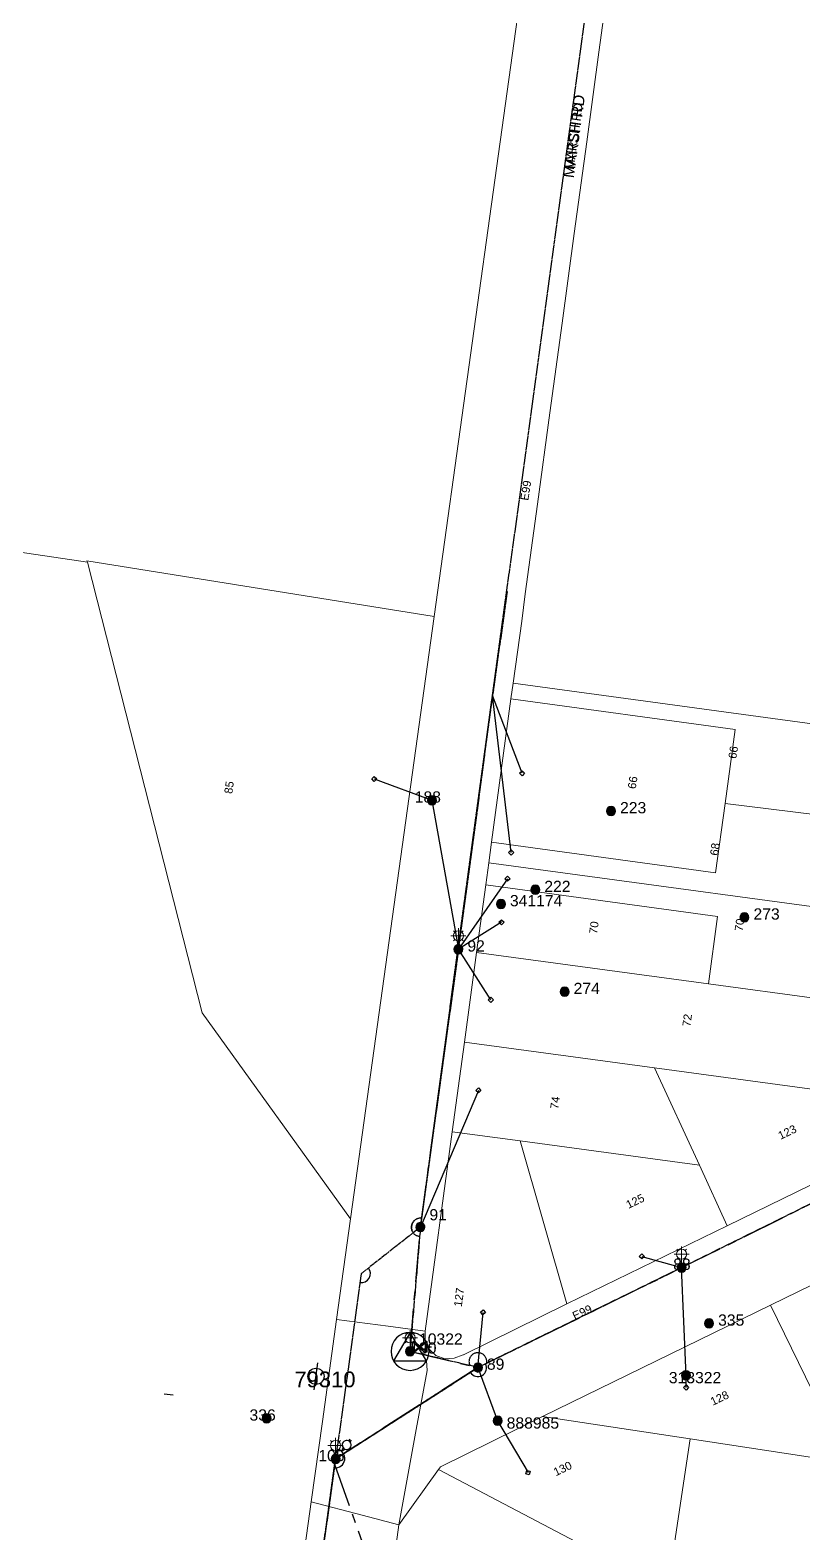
# Model space of a CAD drawing. Header units: metres. Extents: x 277548 to 280124, y 6243677 to 6246862.
# Drawn here: x 278435.7 to 278607.5, y 6245451.4 to 6245785.6 of the extents above; entities that cross this region are included whole.
import ezdxf
from ezdxf.enums import TextEntityAlignment as Align

# ---------------------------------------------------------------- set-up
doc = ezdxf.new("R2010")
doc.units = ezdxf.units.M
for name, pattern in [('Cable Exist OH', [1, 1, 0]), ('DASHED', [0.75, 0.5, -0.25]), ('IECLCENT', [15.5, 9.5, -2, 2, -2])]:
    doc.linetypes.add(name, pattern=pattern)
doc.layers.get('0').update_dxf_attribs({"color": 6})
doc.layers.add('Cadastre Land Parcels_SP_EXT', color=9, linetype='Continuous', lineweight=5)
doc.layers.add('Cadastre Roads_SP_EXT', color=94, linetype='Continuous', lineweight=15)
for name, color, linetype in [('Equip_LV_EXT', 7, 'Continuous'), ('Equip_SP_HV_EXT', 7, 'Continuous'), ('Equip_SP_LV_EXT', 7, 'Continuous'), ('Equip_SP_SL_EXT', 7, 'Continuous'), ('Mains_LV_EXT', 7, 'Continuous'), ('Mains_SL_EXT', 7, 'Continuous'), ('Mains_TR_EXT', 7, 'Continuous'), ('Mains_TR_HV_EXT', 7, 'Continuous'), ('Notes_HV_MISC', 7, 'Continuous'), ('Notes_LV_MISC', 7, 'Continuous'), ('Services_SP_EXT', 7, 'Continuous'), ('Sub_SP_TR_HV_LV_EXT', 7, 'Continuous'), ('SupportsOH_SP_TR_HV_LV_SL_EXT', 7, 'Continuous')]:
    doc.layers.add(name, color=color, linetype=linetype)
doc.layers.add('UNKNOWN_FEATURES', color=1, linetype='DASHED', plot=False)
doc.styles.add('HVSW_LABEL', font='arial.ttf')
doc.styles.add('POLE_LABEL', font='arial.ttf')
doc.styles.get("Standard").update_dxf_attribs({"font": 'arial.ttf'})

# ---------------------------------------------------------------- blocks, each defined once
blk = doc.blocks.new('SUB_POLE_EXT')
blk.add_wipeout([(0, 4.22), (0.42, 4.2), (0.83, 4.14), (1.21, 4.05), (1.62, 3.9), (1.99, 3.72), (2.35, 3.51), (2.68, 3.26), (2.99, 2.99), (3.28, 2.66), (3.52, 2.34), (3.76, 1.92), (3.9, 1.62), (4.04, 1.23), (4.18, 0.63), (4.22, 0), (4.18, -0.61), (4.06, -1.15), (3.9, -1.62), (3.58, -2.24), (3.22, -2.73), (2.97, -3.01), (2.68, -3.26), (2.36, -3.5), (2, -3.72), (1.64, -3.89), (1.25, -4.03), (0.82, -4.14), (0.42, -4.2), (0, -4.22), (-0.41, -4.2), (-0.8, -4.15), (-1.21, -4.05), (-1.62, -3.9), (-1.99, -3.73), (-2.35, -3.51), (-2.68, -3.26), (-2.96, -3.02), (-3.23, -2.72), (-3.51, -2.35), (-3.71, -2.01), (-3.91, -1.6), (-4.05, -1.21), (-4.16, -0.76), (-4.22, -0.14), (-4.21, 0.39), (-4.14, 0.83), (-4.03, 1.27), (-3.9, 1.63), (-3.71, 2.02), (-3.5, 2.37), (-3.28, 2.67), (-2.99, 2.99), (-2.68, 3.27), (-2.33, 3.52), (-1.98, 3.73), (-1.63, 3.9), (-1.2, 4.05), (-0.78, 4.15), (-0.4, 4.21)])
blk.add_line((2.16, 0.48), (2.16, 0.48, 0))
blk.add_lwpolyline([(-4.22, 0, 1), (4.22, 0, 1)], format="xyb", close=True)
blk.add_lwpolyline([(2.14, 0.52), (0, 4.22), (-3.66, -2.11), (3.66, -2.11)], close=True)
for tag, height, flags, p in [('STREET_CODE', 0.2, 9, (1.5, 0)), ('ASSET_NUM', 2.5, 8, (2, 2)), ('CONSTRUCTED_VOLTAGE', 0.2, 9, (1.5, -0.2)), ('OPERATING_VOLTAGE', 0.2, 9, (1.5, -0.6)), ('OPERATED_BY', 0.2, 9, (1.5, -0.8)), ('ORIENTATION', 0.2, 9, (1.5, -1.2)), ('OWNED_BY', 0.2, 9, (1.5, -1.4)), ('SECONDARY_VOLTAGE', 0.2, 9, (1.5, -1.6)), ('STATE', 0.2, 9, (1.5, -1.8)), ('SUBSTATION_TYPE', 0.2, 9, (1.5, -2)), ('STREETNAME', 0.2, 9, (1.5, -2.8)), ('SUBURB', 0.2, 9, (1.5, -3)), ('Z', 0.2, 1, (1.5, -3.4)), ('NO_PHASES', 0.2, 9, (1.5, -0.4)), ('MAINTAINED_BY', 0.2, 9, (1.5, -1)), ('USAGE', 0.2, 9, (1.5, -2.2)), ('LEGEND', 0.2, 9, (1.5, -2.4)), ('LOCATION', 0.2, 9, (1.5, -2.6)), ('NOTES', 0.2, 9, (1.5, -3.2))]:
    blk.add_attdef(tag, text='', height=height, dxfattribs=dict(flags=flags)).set_placement(p, align=Align.MIDDLE_LEFT)
blk = doc.blocks.new('LV_OH_LINKS_OPEN_EXT')
for p, q in [((-0.17, 4.97), (-0.17, 5.46)), ((0.17, 4.97), (0.17, 5.46)), ((-0.17, 3), (-0.17, 2.5)), ((0.17, 3), (0.17, 2.5))]:
    blk.add_line(p, q)
blk.add_lwpolyline([(0, 2.99, 1), (0, 4.98, 1)], format="xyb", close=True)
at = {"flags": 9}
for tag, p in [('ACTUAL_STATUS', (0, 0)), ('CONSTRUCTED_VOLTAGE', (0, -0.2)), ('OPERATING_VOLTAGE', (0, -0.6)), ('ORIENTATION', (0, -0.8)), ('OWNED_BY', (0, -1)), ('STATE', (0, -1.2)), ('SWITCH_TYPE', (0, -1.4)), ('NO_PHASES', (0, -0.4)), ('USAGE', (0, -1.6)), ('LEGEND', (0, -1.8)), ('NOTES', (0, -2))]:
    blk.add_attdef(tag, text='', height=0.2, dxfattribs=at).set_placement(p, align=Align.MIDDLE_LEFT)
at = {"flags": 1}
blk.add_attdef('Z', (0, 0), '', height=0.2, dxfattribs=at)
blk = doc.blocks.new('LV_OH_LINKS_DISTFUSE_EXT')
for p, q in [((0, 0), (0.96, 0)), ((3.84, 0), (4.8, 0))]:
    blk.add_line(p, q)
blk.add_lwpolyline([(3.84, -1.2), (3.84, 1.2), (0.96, -1.2), (0.96, 1.2)], close=True)
at = {"flags": 9}
for tag, p in [('ACTUAL_STATUS', (0, 0)), ('CONSTRUCTED_VOLTAGE', (0, -0.2)), ('OPERATING_VOLTAGE', (0, -0.6)), ('ORIENTATION', (0, -0.8)), ('OWNED_BY', (0, -1)), ('STATE', (0, -1.2)), ('SWITCH_TYPE', (0, -1.4)), ('NO_PHASES', (0, -0.4)), ('USAGE', (0, -1.6)), ('NOTES', (0, -1.8))]:
    blk.add_attdef(tag, text='', height=0.2, dxfattribs=at).set_placement(p, align=Align.MIDDLE_LEFT)
at = {"flags": 1}
blk.add_attdef('Z', (0, 0), '', height=0.2, dxfattribs=at)
blk = doc.blocks.new('*U75')
at = {"lineweight": 15}
for p, q in [((-1.46, 5.46), (-1.06, 5.06)), ((0, 1.75), (0, 6.25)), ((1.46, 5.46), (1.06, 5.06)), ((-2.25, 4), (2.25, 4)), ((-1.46, 2.54), (-1.06, 2.94)), ((0, 0), (0, 2.5)), ((1.46, 2.54), (1.06, 2.94))]:
    blk.add_line(p, q, dxfattribs=at)
blk.add_circle((0, 4), 1.5, dxfattribs=at)
for tag, p, height, flags in [('OPERATING_VOLTAGE', (0.98, -1.65), 0.2, 9), ('ORIENTATION', (0.98, -1.85), 0.2, 9), ('OWNED_BY', (0.98, -2.05), 0.2, 9), ('STATE', (0.98, -2.25), 0.2, 9), ('CONSTRUCTED_VOLTAGE', (0.98, -0.65), 0.2, 9), ('CONTROL_TYPE', (0.98, -0.85), 0.2, 9), ('LANTERN_PURPOSE', (0.98, -1.05), 0.2, 9), ('LANTERN_TYPE', (0.98, -1.25), 0.2, 9), ('NO_PHASES', (0.98, -1.45), 0.2, 9), ('USAGE', (0.98, -2.45), 0.2, 9), ('CEXIST', (0.98, -2.65), 0.2, 9), ('CNEW', (0.98, -2.85), 0.2, 9), ('CNUMBER', (0.98, -3.05), 0.2, 9), ('CREMOVE', (0.98, -3.25), 0.2, 9), ('CREPLACE', (0.98, -3.45), 0.2, 9), ('LKINGHEIGHT', (0.98, -3.65), 0.2, 9), ('LBRACKET', (0.98, -3.85), 0.2, 9), ('LBRACKETVOCAB', (0.98, -4.05), 0.2, 9), ('LCATEGORY', (0.98, -4.25), 0.2, 9), ('LCHARGE1', (0.98, -4.45), 0.2, 9), ('LCHARGE1PERCENT', (0.98, -4.65), 0.2, 9), ('LNUMBER', (2.18, -3.25), 2.5, 8), ('LCHARGE2', (0.98, -4.85), 0.2, 9), ('LCHARGE2PERCENT', (0.98, -5.05), 0.2, 9), ('LCHARGE3', (0.98, -5.25), 0.2, 9), ('LCHARGE3PERCENT', (0.98, -5.45), 0.2, 9), ('LEXIST', (0.98, -5.65), 0.2, 9), ('LLAMP', (0.98, -5.85), 0.2, 9), ('LLAMPVOCAB', (0.98, -6.05), 0.2, 9), ('LMAST', (0.98, -6.25), 0.2, 9), ('LMASTVOCAB', (0.98, -6.45), 0.2, 9), ('LNEW', (0.98, -6.65), 0.2, 9), ('LANTNUMBER', (0.98, -6.85), 0.2, 9), ('LOUTREACH', (0.98, -7.25), 0.2, 9), ('LOUTREACHVOCAB', (0.98, -7.45), 0.2, 9), ('LRATECODE', (0.98, -7.65), 0.2, 9), ('LREMOVE', (0.98, -7.85), 0.2, 9), ('LREPLACE', (0.98, -8.05), 0.2, 9), ('LTYPE', (0.98, -8.25), 0.2, 9), ('LTYPEVOCAB', (0.98, -8.45), 0.2, 9), ('LEGEND', (0.98, -8.65), 0.2, 9), ('LOCATION', (0.98, -8.85), 0.2, 9), ('NOTES', (0.98, -9.05), 0.2, 9), ('STREETNAME', (0.98, -9.25), 0.2, 9), ('SUBURB', (0.98, -9.45), 0.2, 1)]:
    blk.add_attdef(tag, p, '', height=height, dxfattribs=dict(flags=flags))
blk = doc.blocks.new('CCP_EXT')
blk.add_wipeout([(0, 0.57), (0.57, 0), (0, -0.57), (-0.57, 0)])
blk.add_lwpolyline([(-0.57, 0), (0, 0.57), (0.57, 0), (0, -0.57), (-0.57, 0)])
at = {"flags": 1}
blk.add_attdef('Z', (0, 0), '', height=0.2, dxfattribs=at)
at = {"flags": 9}
for tag, p in [('CCP_TYPE', (0, 0)), ('CONSTRUCTED_VOLTAGE', (0, -0.2)), ('OPERATING_VOLTAGE', (0, -0.6)), ('ORIENTATION', (0, -0.8)), ('OWNED_BY', (0, -1)), ('STATE', (0, -1.8)), ('NO_PHASES', (0, -0.4)), ('USAGE', (0, -1.2)), ('LEGEND', (0, -1.4)), ('LIFE_SUPPORT', (0, -1.6)), ('NOTES', (0, -2))]:
    blk.add_attdef(tag, text='', height=0.2, dxfattribs=at).set_placement(p, align=Align.MIDDLE_LEFT)
blk = doc.blocks.new('POLE_EXT')
blk.add_hatch(color=256).paths.add_polyline_path([(-1, 0, 1), (1, 0, 1)])
blk.add_lwpolyline([(-1, 0, 1), (1, 0, 1)], format="xyb", close=True)
for tag, height, flags, p in [('pNumber', 2.5, 8, (-17.84, 2.07)), ('OWNED_BY', 0.2, 9, (1.35, -0.4)), ('SPECIAL_USE', 0.2, 9, (1.35, -0.8)), ('STATE', 0.2, 9, (1.35, -1)), ('cLV', 0.2, 9, (1.35, -1.4)), ('hDepth', 0.2, 9, (1.35, -1.6)), ('hDia', 0.2, 9, (1.35, -1.8)), ('cHV', 0.2, 9, (1.35, -2)), ('cLinedev', 0.2, 9, (1.35, -3.4)), ('PARENT', 0.2, 9, (1.35, -0.6)), ('USAGE', 0.2, 9, (1.35, -1.2)), ('LBRACKET', 0.2, 9, (1.35, -2.2)), ('LExisting', 0.2, 9, (1.35, -2.4)), ('LANTNUMBER', 0.2, 9, (1.35, -2.6)), ('LOther', 0.2, 9, (1.35, -2.8)), ('LRemove', 0.2, 9, (1.35, -3)), ('LEGEND', 0.2, 9, (1.35, -3.2)), ('pExisting', 0.2, 9, (1.35, -3.8)), ('pFooting', 0.2, 9, (1.35, -4.4)), ('pNew', 0.2, 9, (1.35, -4.6)), ('pRelocate', 0.2, 9, (1.35, -5)), ('pRemove', 0.2, 9, (1.35, -5.2)), ('pReplace', 0.2, 9, (1.35, -5.4)), ('pStay', 0.2, 9, (1.35, -5.6)), ('pType', 0.2, 9, (1.35, -5.8)), ('cspan', 0.2, 9, (1.35, -6)), ('STREETNAME', 0.2, 9, (1.35, -6.2)), ('SUBURB', 0.2, 9, (1.35, -6.4)), ('LOCATION', 0.2, 9, (1.35, -3.6)), ('PFNUMBER', 0.2, 9, (1.35, -4)), ('NEWPFNUMBER', 0.2, 9, (1.35, -4.2)), ('NOTES', 0.2, 9, (1.35, -6.6)), ('OPERATED_BY', 0.2, 9, (1.36, -7.01)), ('MAINTAINED_BY', 0.2, 9, (1.36, -6.81))]:
    blk.add_attdef(tag, text='', height=height, dxfattribs=dict(flags=flags)).set_placement(p, align=Align.MIDDLE_LEFT)
at = {"style": 'POLE_LABEL'}
for tag, height, flags, p in [('STRUCTURE_PLANT_NUMBER', 0.2, 9, (1.35, 0.03)), ('ASSET_NUM', 2.5, 8, (2, 2)), ('STREET_CODE', 0.2, 9, (1.35, -0.2))]:
    blk.add_attdef(tag, text='', height=height, dxfattribs=dict(at, flags=flags)).set_placement(p, align=Align.MIDDLE_LEFT)
at = {"flags": 1}
blk.add_attdef('Z', (1.35, -7.33), '', height=0.2, dxfattribs=at)
blk = doc.blocks.new('HV_ABS_CLOSED_EXT')
blk.add_line((-3, 6.87), (3, 6.87))
blk.add_circle((0, 6.87), 1.8)
at = {"style": 'HVSW_LABEL'}
for tag, height, flags, p in [('ASSET_NUM', 3.5, 8, (2, 2)), ('STREET_CODE', 0.2, 9, (0, -0.2))]:
    blk.add_attdef(tag, text='', height=height, dxfattribs=dict(at, flags=flags)).set_placement(p, align=Align.MIDDLE_LEFT)
at = {"flags": 1}
blk.add_attdef('Z', (0, 0), '', height=0.2, dxfattribs=at)
at = {"flags": 9}
for tag, p in [('ACTUAL_STATUS', (0, -0.4)), ('CONSTRUCTED_VOLTAGE', (0, -0.6)), ('OPERATING_VOLTAGE', (0, -1)), ('ORIENTATION', (0, -1.2)), ('OWNED_BY', (0, -1.4)), ('STATE', (0, -1.6)), ('SWITCH_TYPE', (0, -1.8)), ('STREETNAME', (0, -2.6)), ('SUBURB', (0, -2.8)), ('NO_PHASES', (0, -0.8)), ('USAGE', (0, -2)), ('LEGEND', (0, -2.2)), ('LOCATION', (0, -2.4)), ('NOTES', (0, -3))]:
    blk.add_attdef(tag, text='', height=0.2, dxfattribs=at).set_placement(p, align=Align.MIDDLE_LEFT)
blk = doc.blocks.new('End Shackle_EXT')
blk.add_wipeout([(0, 0.25), (1.81, 0.25), (1.82, -0.25), (0, -0.25)])
blk.add_line((1.81, -1), (1.81, 1))
at = {"flags": 1}
blk.add_attdef('Z', (0, 0), '', height=0.2, dxfattribs=at)
at = {"flags": 9}
for tag, p in [('CONNECTOR_TYPE', (0, 0)), ('CONSTRUCTED_VOLTAGE', (0, -0.2)), ('OPERATING_VOLTAGE', (0, -0.6)), ('ORIENTATION', (0, -0.8)), ('OWNED_BY', (0, -1)), ('STATE', (0, -1.2)), ('NO_PHASES', (0, -0.4)), ('USAGE', (0, -1.4)), ('NOTES', (0, -1.6))]:
    blk.add_attdef(tag, text='', height=0.2, dxfattribs=at).set_placement(p, align=Align.MIDDLE_LEFT)

msp = doc.modelspace()

# ---------------------------------------------------------------- linework, layer by layer
at = {"layer": 'Cadastre Land Parcels_SP_EXT', "linetype": 'Continuous'}
for points in [[(278074.37002, 6245722.69396), (278062.14001, 6245724.36504), (277792.80096, 6245761.58001), (277752.27298, 6245488.94898), (278487.77603, 6245383.72699), (278491.62601, 6245411.39497), (278498.16103, 6245458.36399), (278500.64698, 6245476.232), (278503.80602, 6245498.93004), (278506.91303, 6245521.26397), (278473.92398, 6245567.11999), (278448.41997, 6245667.26498), (278074.37002, 6245722.69396)], [(278448.30699, 6245667.60303), (278448.41997, 6245667.26498), (278473.92398, 6245567.11999), (278506.91303, 6245521.26397), (278525.49, 6245655.193), (278448.30699, 6245667.60303)], [(278640.08797, 6245607.46803), (278642.71401, 6245626.80104), (278543.03401, 6245640.34402), (278542.56204, 6245636.87599), (278592.40196, 6245630.09903), (278590.16502, 6245613.63604), (278640.08797, 6245607.46803)], [(278590.16502, 6245613.63604), (278592.40196, 6245630.09903), (278542.56204, 6245636.87599), (278538.23101, 6245605.00302), (278588.07101, 6245598.225), (278590.16502, 6245613.63604)], [(278640.08797, 6245607.46803), (278590.16502, 6245613.63604), (278588.07101, 6245598.225), (278538.23101, 6245605.00302), (278537.63503, 6245600.46803), (278637.31503, 6245586.914), (278640.08797, 6245607.46803)], [(278637.31503, 6245586.914), (278537.63503, 6245600.46803), (278536.96096, 6245595.51301), (278588.49598, 6245588.50496), (278586.45903, 6245573.52596), (278634.60401, 6245566.97901), (278636.911, 6245583.94099), (278637.31503, 6245586.914)], [(278536.96096, 6245595.51301), (278534.92401, 6245580.53303), (278586.45903, 6245573.52596), (278588.49598, 6245588.50496), (278536.96096, 6245595.51301)], [(278631.89397, 6245547.04296), (278634.60401, 6245566.97901), (278586.45903, 6245573.52596), (278534.92401, 6245580.53303), (278532.21397, 6245560.59804), (278574.504, 6245554.846), (278631.89397, 6245547.04296)], [(278544.60597, 6245538.60799), (278584.48099, 6245533.18498), (278574.504, 6245554.846), (278532.21397, 6245560.59804), (278529.50304, 6245540.66101), (278544.60597, 6245538.60799)], [(278631.89397, 6245547.04296), (278574.504, 6245554.846), (278584.48099, 6245533.18498), (278590.66498, 6245519.75198), (278630.85403, 6245539.34), (278631.89397, 6245547.04296)], [(278544.60597, 6245538.60799), (278529.50304, 6245540.66101), (278523.47001, 6245496.30002), (278523.52, 6245494.33303), (278524.30396, 6245492.35102), (278525.836, 6245490.87004), (278527.84203, 6245490.15401), (278529.96599, 6245490.33103), (278531.93996, 6245491.03699), (278531.99101, 6245491.06896), (278554.97702, 6245502.35796), (278544.60597, 6245538.60799)], [(278584.48099, 6245533.18498), (278544.60597, 6245538.60799), (278554.97702, 6245502.35796), (278590.66498, 6245519.75198), (278584.48099, 6245533.18498)], [(278644.21398, 6245462.97398), (278621.68996, 6245512.52999), (278600.29598, 6245502.08801), (278617.397, 6245467.04699), (278632.15499, 6245464.80502), (278644.21398, 6245462.97398)], [(278617.397, 6245467.04699), (278600.29598, 6245502.08801), (278549.60198, 6245477.34596), (278582.427, 6245472.35897), (278617.397, 6245467.04699)], [(278582.427, 6245472.35897), (278549.60198, 6245477.34596), (278526.92602, 6245466.10802), (278526.49699, 6245465.54402), (278577.33003, 6245438.79902), (278582.427, 6245472.35897)], [(278617.397, 6245467.04699), (278582.427, 6245472.35897), (278577.33003, 6245438.79902), (278576.38399, 6245432.56901), (278573.36398, 6245412.678), (278570.34301, 6245392.79398), (278620.07197, 6245385.23703), (278632.15499, 6245464.80502), (278617.397, 6245467.04699)], [(278577.33003, 6245438.79902), (278526.49699, 6245465.54402), (278517.63502, 6245453.27797), (278516.06897, 6245441.73104), (278576.38399, 6245432.56901), (278577.33003, 6245438.79902)]]:
    msp.add_lwpolyline(points, close=True, dxfattribs=at)
at = {"layer": 'Cadastre Roads_SP_EXT', "linetype": 'Continuous'}
for points in [[(278569.51401, 6245971.86), (278525.48997, 6245655.19303), (278506.913, 6245521.26403), (278503.80597, 6245498.93001), (278515.27697, 6245497.39596), (278523.46998, 6245496.3), (278529.50303, 6245540.66101), (278529.50303, 6245540.66101), (278532.21401, 6245560.59797), (278534.92403, 6245580.533), (278536.96098, 6245595.51301), (278537.63501, 6245600.46802), (278538.23099, 6245605.00296), (278542.56203, 6245636.87604), (278543.03403, 6245640.34398), (278545.00404, 6245654.18997), (278545.74696, 6245660.26196), (278548.45997, 6245680.17897), (278551.222, 6245700.50598), (278553.93299, 6245720.44603), (278556.64397, 6245740.386), (278559.406, 6245760.70303), (278562.12502, 6245780.67903), (278564.84396, 6245800.656)], [(278630.854, 6245539.34004), (278590.665, 6245519.75197), (278554.97703, 6245502.35804), (278531.99104, 6245491.06903), (278531.94, 6245491.03698), (278529.96601, 6245490.33097), (278527.84199, 6245490.15401), (278525.83604, 6245490.86999), (278524.30403, 6245492.35097), (278523.51996, 6245494.33299), (278523.944, 6245487.57804), (278521.53599, 6245474.48203), (278517.635, 6245453.27797), (278526.49701, 6245465.54399), (278526.926, 6245466.108), (278549.60203, 6245477.34597), (278600.29598, 6245502.088), (278600.29598, 6245502.088), (278621.68999, 6245512.52998)]]:
    msp.add_lwpolyline(points, dxfattribs=at)
msp.add_lwpolyline([(278517.635, 6245453.27797), (278509.522, 6245455.39704), (278498.16102, 6245458.36403), (278491.62604, 6245411.395), (278503.20399, 6245409.31504), (278511.47302, 6245407.83), (278513.36603, 6245421.79), (278516.06898, 6245441.73102), (278517.635, 6245453.27797)], close=True, dxfattribs=at)
at = {"layer": 'Mains_SL_EXT', "linetype": 'Cable Exist OH'}
for points in [[(278678.87192, 6245558.6436), (278635.36505, 6245537.57309), (278580.50963, 6245510.42866)], [(278503.57895, 6245467.89091), (278494.22453, 6245400.75751)]]:
    msp.add_lwpolyline(points, dxfattribs=at)
at = {"layer": 'Mains_TR_HV_EXT', "linetype": 'Cable Exist OH'}
msp.add_lwpolyline([(278522.44736, 6245519.44599), (278509.29619, 6245509.08708)], dxfattribs=at)
at = {"layer": 'Notes_HV_MISC', "linetype": 'Cable Exist OH'}
for points in [[(278509.30094, 6245509.09083), (278506.02729, 6245485.33383)], [(278506.02729, 6245485.33383), (278503.57895, 6245467.89091)], [(278499.42818, 6245438.1027), (278503.57895, 6245467.89091)]]:
    msp.add_lwpolyline(points, dxfattribs=at)
at = {"layer": 'Notes_HV_MISC', "linetype": 'Continuous'}
for points in [[(278509.03143, 6245507.13459, 0.686194888), (278510.88153, 6245510.33578)], [(278533.56019, 6245487.15488, 0.984618739), (278536.90813, 6245489.05026)], [(278503.30533, 6245465.92682, 0.978720528), (278503.88169, 6245470.04766)]]:
    msp.add_lwpolyline(points, format="xyb", dxfattribs=at)
at = {"layer": 'Notes_LV_MISC', "linetype": 'IECLCENT'}
for points in [[(278522.44736, 6245519.44599), (278530.88212, 6245581.20475)], [(278580.50963, 6245510.42866), (278635.36505, 6245537.57309)], [(278503.57895, 6245467.89091), (278494.2322, 6245400.81307)], [(278503.38759, 6245466.50271), (278511.97809, 6245442.37426)]]:
    msp.add_lwpolyline(points, dxfattribs=at)
for points in [[(278522.70967, 6245521.38153, 1.02179422), (278522.16356, 6245517.41848)], [(278537.15084, 6245489.13558, 1.416100388), (278533.46109, 6245488.64422)]]:
    msp.add_lwpolyline(points, format="xyb", dxfattribs=at)
at = {"layer": 'UNKNOWN_FEATURES'}
msp.add_lwpolyline([(278522.72459, 6245521.46191, 0.645180515), (278520.89484, 6245518.19345)], format="xyb", dxfattribs=at)

# ---------------------------------------------------------------- block references
at = {"layer": 'Equip_SP_HV_EXT'}
ref = msp.add_blockref('HV_ABS_CLOSED_EXT', (278506.02729, 6245485.33384), dxfattribs=dict(at, rotation=82.15415503246138))
ref.add_attrib('ASSET_NUM', '79310', dxfattribs={"layer": '0', "height": 3.5, "style": 'HVSW_LABEL'}).set_placement((278508.02729, 6245485.58384), align=Align.MIDDLE_RIGHT)
at = {"layer": 'Equip_SP_LV_EXT', "rotation": 321.618360638327}
msp.add_blockref('LV_OH_LINKS_OPEN_EXT', (278503.579, 6245467.89086), dxfattribs=at)
at = {"layer": 'Equip_SP_SL_EXT', "xscale": 0.75, "yscale": 0.75, "zscale": 0.75}
for p in [(278530.88217, 6245581.20478), (278580.5097, 6245510.42874), (278503.57893, 6245467.89101)]:
    msp.add_blockref('*U75', p, dxfattribs=at)
at = {"layer": 'SupportsOH_SP_TR_HV_LV_SL_EXT'}
ref = msp.add_blockref('POLE_EXT', (278525.00702, 6245614.32596), dxfattribs=at)
ref.add_attrib('ASSET_NUM', '188', dxfattribs={"layer": '0', "height": 2.5, "style": 'POLE_LABEL'}).set_placement((278527.00702, 6245615.07596), align=Align.MIDDLE_RIGHT)
ref = msp.add_blockref('POLE_EXT', (278564.82101, 6245611.94802), dxfattribs=at)
ref.add_attrib('ASSET_NUM', '223', dxfattribs={"layer": '0', "height": 2.5, "style": 'POLE_LABEL'}).set_placement((278566.82101, 6245612.69802), align=Align.MIDDLE_LEFT)
ref = msp.add_blockref('POLE_EXT', (278547.983, 6245594.441), dxfattribs=at)
ref.add_attrib('ASSET_NUM', '222', dxfattribs={"layer": '0', "height": 2.5, "style": 'POLE_LABEL'}).set_placement((278549.983, 6245595.191), align=Align.MIDDLE_LEFT)
ref = msp.add_blockref('POLE_EXT', (278540.34075, 6245591.27411), dxfattribs=at)
ref.add_attrib('ASSET_NUM', '341174', dxfattribs={"layer": '0', "height": 2.5, "style": 'POLE_LABEL'}).set_placement((278542.34075, 6245592.02411), align=Align.MIDDLE_LEFT)
ref = msp.add_blockref('POLE_EXT', (278594.47803, 6245588.31096), dxfattribs=at)
ref.add_attrib('ASSET_NUM', '273', dxfattribs={"layer": '0', "height": 2.5, "style": 'POLE_LABEL'}).set_placement((278596.47803, 6245589.06096), align=Align.MIDDLE_LEFT)
ref = msp.add_blockref('POLE_EXT', (278530.88208, 6245581.20477), dxfattribs=dict(at, rotation=359.9991995872065))
ref.add_attrib('ASSET_NUM', '92', dxfattribs={"layer": '0', "height": 2.5, "rotation": 359.9831812, "style": 'POLE_LABEL'}).set_placement((278532.88208, 6245581.95477), align=Align.MIDDLE_LEFT)
ref = msp.add_blockref('POLE_EXT', (278554.49603, 6245571.76097), dxfattribs=at)
ref.add_attrib('ASSET_NUM', '274', dxfattribs={"layer": '0', "height": 2.5, "style": 'POLE_LABEL'}).set_placement((278556.49603, 6245572.51097), align=Align.MIDDLE_LEFT)
ref = msp.add_blockref('POLE_EXT', (278522.44739, 6245519.44603), dxfattribs=dict(at, rotation=359.9808925454442))
ref.add_attrib('ASSET_NUM', '91', dxfattribs={"layer": '0', "height": 2.5, "style": 'POLE_LABEL'}).set_placement((278524.44739, 6245520.19603), align=Align.BOTTOM_LEFT)
ref = msp.add_blockref('POLE_EXT', (278580.50961, 6245510.42871), dxfattribs=at)
ref.add_attrib('ASSET_NUM', '88', dxfattribs={"layer": '0', "height": 2.5, "rotation": 359.93738, "style": 'POLE_LABEL'}).set_placement((278582.50961, 6245511.17871), align=Align.MIDDLE_RIGHT)
ref = msp.add_blockref('POLE_EXT', (278586.61937, 6245498.0285), dxfattribs=at)
ref.add_attrib('ASSET_NUM', '335', dxfattribs={"layer": '0', "height": 2.5, "style": 'POLE_LABEL'}).set_placement((278588.61937, 6245498.7785), align=Align.MIDDLE_LEFT)
ref = msp.add_blockref('POLE_EXT', (278535.22608, 6245488.22523), dxfattribs=at)
ref.add_attrib('ASSET_NUM', '89', dxfattribs={"layer": '0', "height": 2.5, "rotation": 359.9441979, "style": 'POLE_LABEL'}).set_placement((278537.22608, 6245488.97523), align=Align.MIDDLE_LEFT)
ref = msp.add_blockref('POLE_EXT', (278488.28104, 6245476.92202), dxfattribs=at)
ref.add_attrib('ASSET_NUM', '336', dxfattribs={"layer": '0', "height": 2.5, "style": 'POLE_LABEL'}).set_placement((278490.28104, 6245477.67202), align=Align.MIDDLE_RIGHT)
ref = msp.add_blockref('POLE_EXT', (278539.61598, 6245476.40399), dxfattribs=at)
ref.add_attrib('ASSET_NUM', '888985', dxfattribs={"layer": '0', "height": 2.5, "rotation": 359.9326869, "style": 'POLE_LABEL'}).set_placement((278541.61598, 6245477.15399), align=Align.TOP_LEFT)
ref = msp.add_blockref('POLE_EXT', (278503.57897, 6245467.89109), dxfattribs=at)
ref.add_attrib('ASSET_NUM', '105', dxfattribs={"layer": '0', "height": 2.5, "rotation": 359.9488088, "style": 'POLE_LABEL'}).set_placement((278505.57897, 6245468.64109), align=Align.MIDDLE_RIGHT)

# ---------------------------------------------------------------- texts
at = {"layer": 'Cadastre Land Parcels_SP_EXT'}
for s, rotation, p in [('66', 81.017227, (278592.63799, 6245623.46756)), ('85', 82.152557, (278480.6108, 6245615.68897)), ('66', 81.017227, (278570.28623, 6245616.76782)), ('68', 82.15242, (278588.58415, 6245601.95233)), ('70', 82.150002, (278561.71002, 6245584.51922)), ('70', 82.150002, (278594.05443, 6245585.12082)), ('72', 82.152649, (278582.43315, 6245563.9208)), ('74', 82.152412, (278553.06161, 6245545.57957)), ('123', 25.811302, (278602.47958, 6245538.8332)), ('125', 25.811247, (278568.68228, 6245523.47574)), ('127', 82.152641, (278531.63228, 6245501.64294)), ('128', 25.809999, (278587.43048, 6245479.71002)), ('130', 25.811197, (278552.55644, 6245464.03122))]:
    msp.add_text(s, height=1.8, rotation=rotation, dxfattribs=at).set_placement(p)
at = {"layer": 'Cadastre Roads_SP_EXT'}
msp.add_text('MARSH RD', height=2.5, rotation=82.15284, dxfattribs=at).set_placement((278556.54357, 6245761.97371), align=Align.MIDDLE_CENTER)
at = {"layer": 'Mains_LV_EXT'}
for rotation, p in [(81.0689171, (278546.40596, 6245680.87403)), (24.7049395, (278556.7403, 6245498.76752))]:
    msp.add_text('E99', height=1.8, rotation=rotation, dxfattribs=at).set_placement(p)
at = {"layer": 'Notes_HV_MISC'}
msp.add_text('MARSH RD', height=2.5, rotation=82.15284, dxfattribs=at).set_placement((278556.54357, 6245761.97371), align=Align.MIDDLE_CENTER)
at = {"layer": 'Notes_LV_MISC'}
msp.add_text('MARSH RD', height=2, rotation=82.15284, dxfattribs=at).set_placement((278556.54357, 6245761.97371), align=Align.MIDDLE_CENTER)

# ---------------------------------------------------------------- next in the draw order: block references
at = {"layer": 'Mains_TR_EXT', "rotation": 262.6704469563529}
msp.add_blockref('End Shackle_EXT', (278466.73295, 6245484.07863), dxfattribs=at)
at = {"layer": 'Services_SP_EXT'}
for p in [(278512.19142, 6245619.08262), (278545.04107, 6245620.35456), (278542.60568, 6245602.71959), (278541.78987, 6245596.8912), (278540.47025, 6245587.20852), (278538.10081, 6245569.98266), (278535.32309, 6245549.83065), (278571.6754, 6245512.92694), (278581.49082, 6245483.77963)]:
    msp.add_blockref('CCP_EXT', p, dxfattribs=at)
for p, rotation in [((278536.36161, 6245500.479), 265.9688411438095), ((278546.36643, 6245464.86667), 120.3317108475679)]:
    msp.add_blockref('CCP_EXT', p, dxfattribs=dict(at, rotation=rotation))
at = {"layer": 'Sub_SP_TR_HV_LV_EXT'}
ref = msp.add_blockref('SUB_POLE_EXT', (278520.13404, 6245491.80896), dxfattribs=at)
ref.add_attrib('ASSET_NUM', '10322', dxfattribs={"layer": '0', "height": 2.5}).set_placement((278522.13404, 6245492.55896), align=Align.BOTTOM_LEFT)

# ---------------------------------------------------------------- next in the draw order: linework, layer by layer
at = {"layer": 'Mains_SL_EXT', "linetype": 'Cable Exist OH'}
msp.add_lwpolyline([(278530.88212, 6245581.20475), (278522.44736, 6245519.44599), (278520.13399, 6245491.80891)], dxfattribs=at)
at = {"layer": 'Notes_HV_MISC', "linetype": 'Cable Exist OH'}
for points in [[(278535.16986, 6245488.23846), (278520.13399, 6245491.80891)], [(278503.57895, 6245467.89091), (278535.22617, 6245488.22528)]]:
    msp.add_lwpolyline(points, dxfattribs=at)
at = {"layer": 'Notes_LV_MISC', "linetype": 'IECLCENT'}
for points in [[(278520.13399, 6245491.80891), (278522.44736, 6245519.44599)], [(278520.13399, 6245491.80891), (278535.226, 6245488.22511)], [(278535.226, 6245488.22519), (278503.57895, 6245467.89091)]]:
    msp.add_lwpolyline(points, dxfattribs=at)

# ---------------------------------------------------------------- next in the draw order: block references
at = {"layer": 'Equip_LV_EXT'}
for p in [(278519.72727, 6245492.72256), (278520.13396, 6245492.80903)]:
    msp.add_blockref('LV_OH_LINKS_DISTFUSE_EXT', p, dxfattribs=at)
at = {"layer": 'Equip_SP_SL_EXT', "xscale": 0.75, "yscale": 0.75, "zscale": 0.75}
msp.add_blockref('*U75', (278520.13403, 6245491.80903), dxfattribs=at)
at = {"layer": 'Services_SP_EXT'}
for p in [(278512.19142, 6245619.08262), (278545.04107, 6245620.35456), (278542.60568, 6245602.71959), (278541.78987, 6245596.8912), (278540.47025, 6245587.20852), (278538.10081, 6245569.98266), (278535.32309, 6245549.83065), (278571.6754, 6245512.92694), (278581.49082, 6245483.77963)]:
    msp.add_blockref('CCP_EXT', p, dxfattribs=at)
for p, rotation in [((278536.36161, 6245500.479), 265.9688411438095), ((278546.36643, 6245464.86667), 120.3317108475679)]:
    msp.add_blockref('CCP_EXT', p, dxfattribs=dict(at, rotation=rotation))
at = {"layer": 'SupportsOH_SP_TR_HV_LV_SL_EXT'}
ref = msp.add_blockref('POLE_EXT', (278520.13397, 6245491.80899), dxfattribs=dict(at, rotation=0.03741505347885263))
ref.add_attrib('ASSET_NUM', '90', dxfattribs={"layer": '0', "height": 2.5, "rotation": 0.0374086, "style": 'POLE_LABEL'}).set_placement((278522.13397, 6245492.55899), align=Align.MIDDLE_LEFT)

# ---------------------------------------------------------------- next in the draw order: linework, layer by layer
at = {"layer": 'Mains_SL_EXT', "linetype": 'Cable Exist OH'}
for points in [[(278541.75171, 6245660.77904), (278538.47038, 6245637.67252), (278530.88212, 6245581.20475)], [(278580.50971, 6245510.42866), (278535.226, 6245488.22519), (278503.57895, 6245467.89091)]]:
    msp.add_lwpolyline(points, dxfattribs=at)
at = {"layer": 'Mains_TR_HV_EXT', "linetype": 'Cable Exist OH'}
msp.add_lwpolyline([(278522.44736, 6245519.44599), (278538.47038, 6245637.67252), (278547.15247, 6245700.90798), (278556.5249, 6245770.03169), (278569.08833, 6245861.32199), (278579.74629, 6245940.71811), (278592.27335, 6246032.06388), (278598.34869, 6246076.15082), (278610.57687, 6246163.15338), (278630.53986, 6246300.06347), (278640.94883, 6246372.23277), (278654.91406, 6246468.15498), (278667.22899, 6246557.51404), (278681.13399, 6246658.39499), (278711.14826, 6246861.51107)], dxfattribs=at)
at = {"layer": 'Notes_HV_MISC', "linetype": 'Cable Exist OH'}
msp.add_lwpolyline([(278754.87168, 6245653.69195), (278716.68574, 6245606.01512), (278678.87192, 6245558.6436), (278635.36505, 6245537.57309), (278580.52164, 6245510.44401), (278535.226, 6245488.22511), (278535.16986, 6245488.23846)], dxfattribs=at)
at = {"layer": 'Notes_LV_MISC', "linetype": 'IECLCENT'}
for points in [[(278530.88212, 6245581.20475), (278538.47038, 6245637.67252)], [(278535.226, 6245488.22511), (278580.50963, 6245510.42866)]]:
    msp.add_lwpolyline(points, dxfattribs=at)
at = {"layer": 'Services_SP_EXT'}
for points in [[(278545.04114, 6245620.35447), (278538.47035, 6245637.6724)], [(278542.60577, 6245602.71961), (278538.47044, 6245637.6724)], [(278512.19144, 6245619.08257), (278525.00281, 6245614.38934), (278530.88212, 6245581.20479)], [(278541.78985, 6245596.89114), (278530.88212, 6245581.20479)], [(278540.47028, 6245587.20854), (278530.88212, 6245581.20479)], [(278538.10077, 6245569.98272), (278530.88212, 6245581.20479)], [(278535.32307, 6245549.83075), (278522.44732, 6245519.44592)], [(278571.67534, 6245512.92689), (278580.5098, 6245510.42871)], [(278581.49078, 6245483.77972), (278581.49078, 6245486.47735), (278580.5098, 6245510.42871)], [(278535.22604, 6245488.22515), (278536.36161, 6245500.47904)], [(278535.22604, 6245488.22515), (278539.6159, 6245476.4039), (278546.36645, 6245464.86666)]]:
    msp.add_lwpolyline(points, dxfattribs=at)

# ---------------------------------------------------------------- next in the draw order: block references
at = {"layer": 'SupportsOH_SP_TR_HV_LV_SL_EXT'}
ref = msp.add_blockref('POLE_EXT', (278581.49085, 6245486.47742), dxfattribs=at)
ref.add_attrib('ASSET_NUM', '313322', dxfattribs={"layer": '0', "height": 2.5, "style": 'POLE_LABEL'}).set_placement((278583.49085, 6245487.22742), align=Align.TOP_CENTER)

doc.saveas('drawing.dxf')
